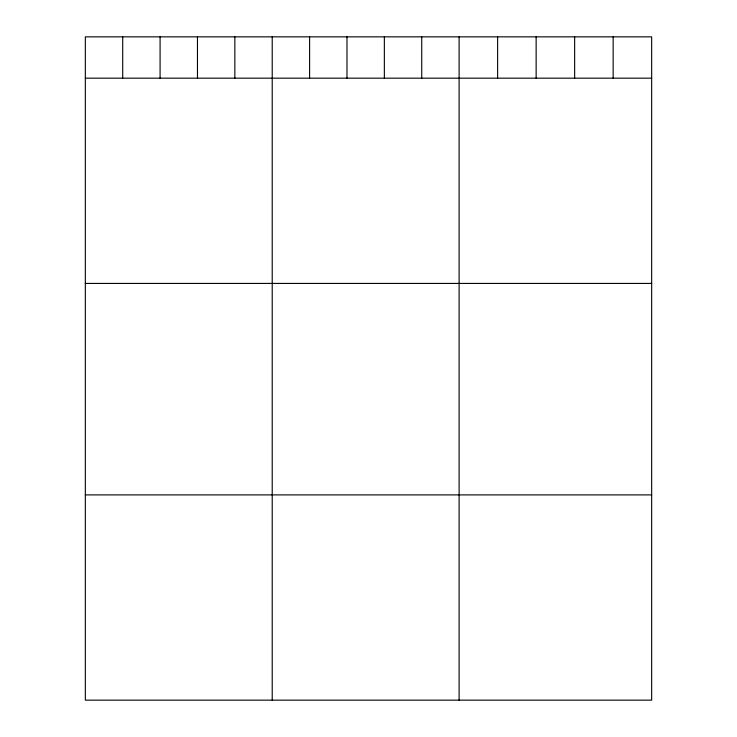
<?xml version="1.0" encoding="UTF-8"?>
<svg xmlns="http://www.w3.org/2000/svg" width="737" height="737" viewBox="0 0 737 737"><rect width="100%" height="100%" fill="white"/><g stroke="black" fill="none" stroke-linecap="round" stroke-linejoin="round"><path stroke-width="1.11" d="M651.665 78.168L651.665 700.15L85.335 700.15L85.335 36.85L651.665 36.85L651.665 78.168L85.335 78.168M85.335 283.423L651.665 283.423M85.335 494.896L651.665 494.896M613.156 36.85L613.156 78.168M574.648 36.85L574.648 78.168M536.14 36.85L536.14 78.168M497.622 36.85L497.622 78.168M459.114 36.85L459.114 700.15M421.739 36.85L421.739 78.168M384.355 36.85L384.355 78.168M346.98 36.85L346.98 78.168M309.604 36.85L309.604 78.168M272.22 36.85L272.22 700.15M234.845 36.85L234.845 78.168M197.47 36.85L197.47 78.168M160.086 36.85L160.086 78.168M122.71 36.85L122.71 78.168"/></g></svg>
